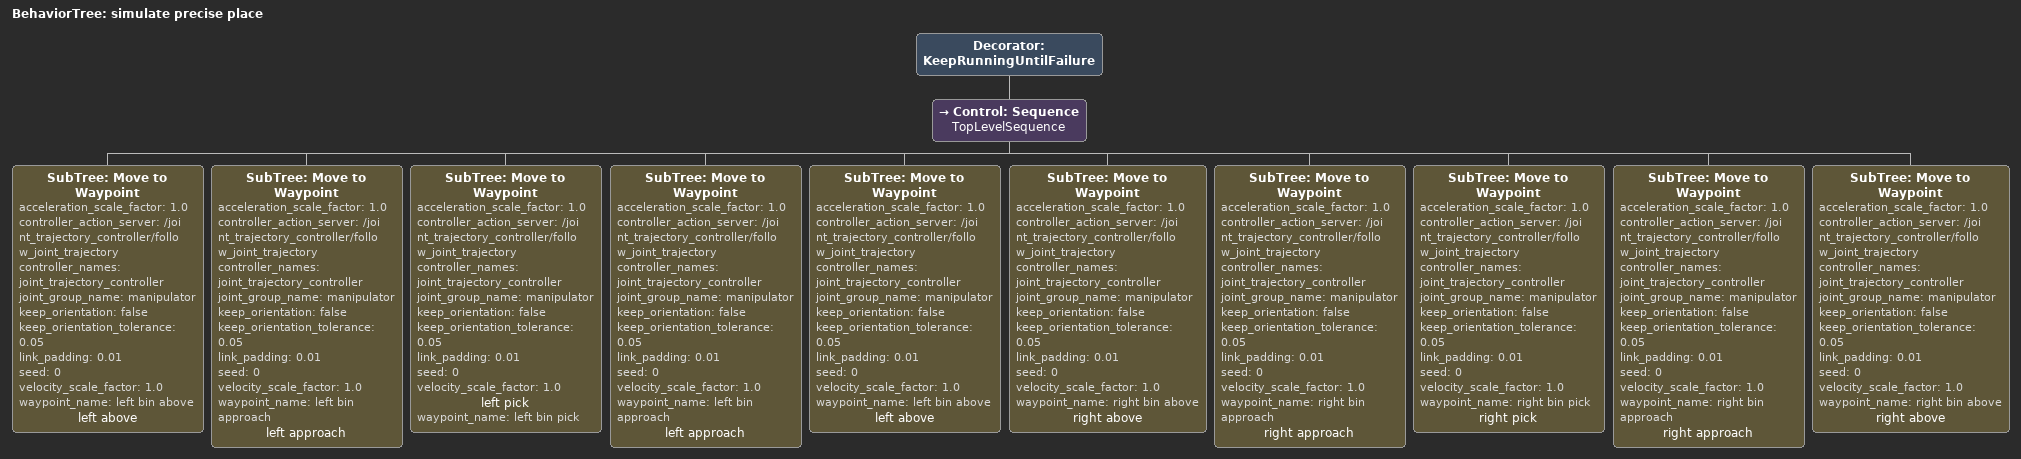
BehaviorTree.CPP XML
<?xml version="1.0" encoding="UTF-8" ?>
<root BTCPP_format="4" main_tree_to_execute="simulate precise place">
  <BehaviorTree ID="simulate precise place" _description="">
    <Decorator ID="KeepRunningUntilFailure">
      <Control ID="Sequence" name="TopLevelSequence">
        <SubTree
          ID="Move to Waypoint"
          acceleration_scale_factor="1.0"
          controller_action_server="/joint_trajectory_controller/follow_joint_trajectory"
          controller_names="joint_trajectory_controller"
          joint_group_name="manipulator"
          keep_orientation="false"
          keep_orientation_tolerance="0.05"
          link_padding="0.01"
          seed="0"
          velocity_scale_factor="1.0"
          waypoint_name="left bin above"
          name="left above"
        />
        <SubTree
          ID="Move to Waypoint"
          acceleration_scale_factor="1.0"
          controller_action_server="/joint_trajectory_controller/follow_joint_trajectory"
          controller_names="joint_trajectory_controller"
          joint_group_name="manipulator"
          keep_orientation="false"
          keep_orientation_tolerance="0.05"
          link_padding="0.01"
          seed="0"
          velocity_scale_factor="1.0"
          waypoint_name="left bin approach"
          name="left approach"
        />
        <SubTree
          ID="Move to Waypoint"
          acceleration_scale_factor="1.0"
          controller_action_server="/joint_trajectory_controller/follow_joint_trajectory"
          controller_names="joint_trajectory_controller"
          joint_group_name="manipulator"
          keep_orientation="false"
          keep_orientation_tolerance="0.05"
          link_padding="0.01"
          seed="0"
          velocity_scale_factor="1.0"
          name="left pick"
          waypoint_name="left bin pick"
        />
        <SubTree
          ID="Move to Waypoint"
          acceleration_scale_factor="1.0"
          controller_action_server="/joint_trajectory_controller/follow_joint_trajectory"
          controller_names="joint_trajectory_controller"
          joint_group_name="manipulator"
          keep_orientation="false"
          keep_orientation_tolerance="0.05"
          link_padding="0.01"
          seed="0"
          velocity_scale_factor="1.0"
          waypoint_name="left bin approach"
          name="left approach"
        />
        <SubTree
          ID="Move to Waypoint"
          acceleration_scale_factor="1.0"
          controller_action_server="/joint_trajectory_controller/follow_joint_trajectory"
          controller_names="joint_trajectory_controller"
          joint_group_name="manipulator"
          keep_orientation="false"
          keep_orientation_tolerance="0.05"
          link_padding="0.01"
          seed="0"
          velocity_scale_factor="1.0"
          waypoint_name="left bin above"
          name="left above"
        />
        <SubTree
          ID="Move to Waypoint"
          acceleration_scale_factor="1.0"
          controller_action_server="/joint_trajectory_controller/follow_joint_trajectory"
          controller_names="joint_trajectory_controller"
          joint_group_name="manipulator"
          keep_orientation="false"
          keep_orientation_tolerance="0.05"
          link_padding="0.01"
          seed="0"
          velocity_scale_factor="1.0"
          waypoint_name="right bin above"
          name="right above"
        />
        <SubTree
          ID="Move to Waypoint"
          acceleration_scale_factor="1.0"
          controller_action_server="/joint_trajectory_controller/follow_joint_trajectory"
          controller_names="joint_trajectory_controller"
          joint_group_name="manipulator"
          keep_orientation="false"
          keep_orientation_tolerance="0.05"
          link_padding="0.01"
          seed="0"
          velocity_scale_factor="1.0"
          waypoint_name="right bin approach"
          name="right approach"
        />
        <SubTree
          ID="Move to Waypoint"
          acceleration_scale_factor="1.0"
          controller_action_server="/joint_trajectory_controller/follow_joint_trajectory"
          controller_names="joint_trajectory_controller"
          joint_group_name="manipulator"
          keep_orientation="false"
          keep_orientation_tolerance="0.05"
          link_padding="0.01"
          seed="0"
          velocity_scale_factor="1.0"
          waypoint_name="right bin pick"
          name="right pick"
        />
        <SubTree
          ID="Move to Waypoint"
          acceleration_scale_factor="1.0"
          controller_action_server="/joint_trajectory_controller/follow_joint_trajectory"
          controller_names="joint_trajectory_controller"
          joint_group_name="manipulator"
          keep_orientation="false"
          keep_orientation_tolerance="0.05"
          link_padding="0.01"
          seed="0"
          velocity_scale_factor="1.0"
          waypoint_name="right bin approach"
          name="right approach"
        />
        <SubTree
          ID="Move to Waypoint"
          acceleration_scale_factor="1.0"
          controller_action_server="/joint_trajectory_controller/follow_joint_trajectory"
          controller_names="joint_trajectory_controller"
          joint_group_name="manipulator"
          keep_orientation="false"
          keep_orientation_tolerance="0.05"
          link_padding="0.01"
          seed="0"
          velocity_scale_factor="1.0"
          waypoint_name="right bin above"
          name="right above"
        />
      </Control>
    </Decorator>
  </BehaviorTree>
</root>
